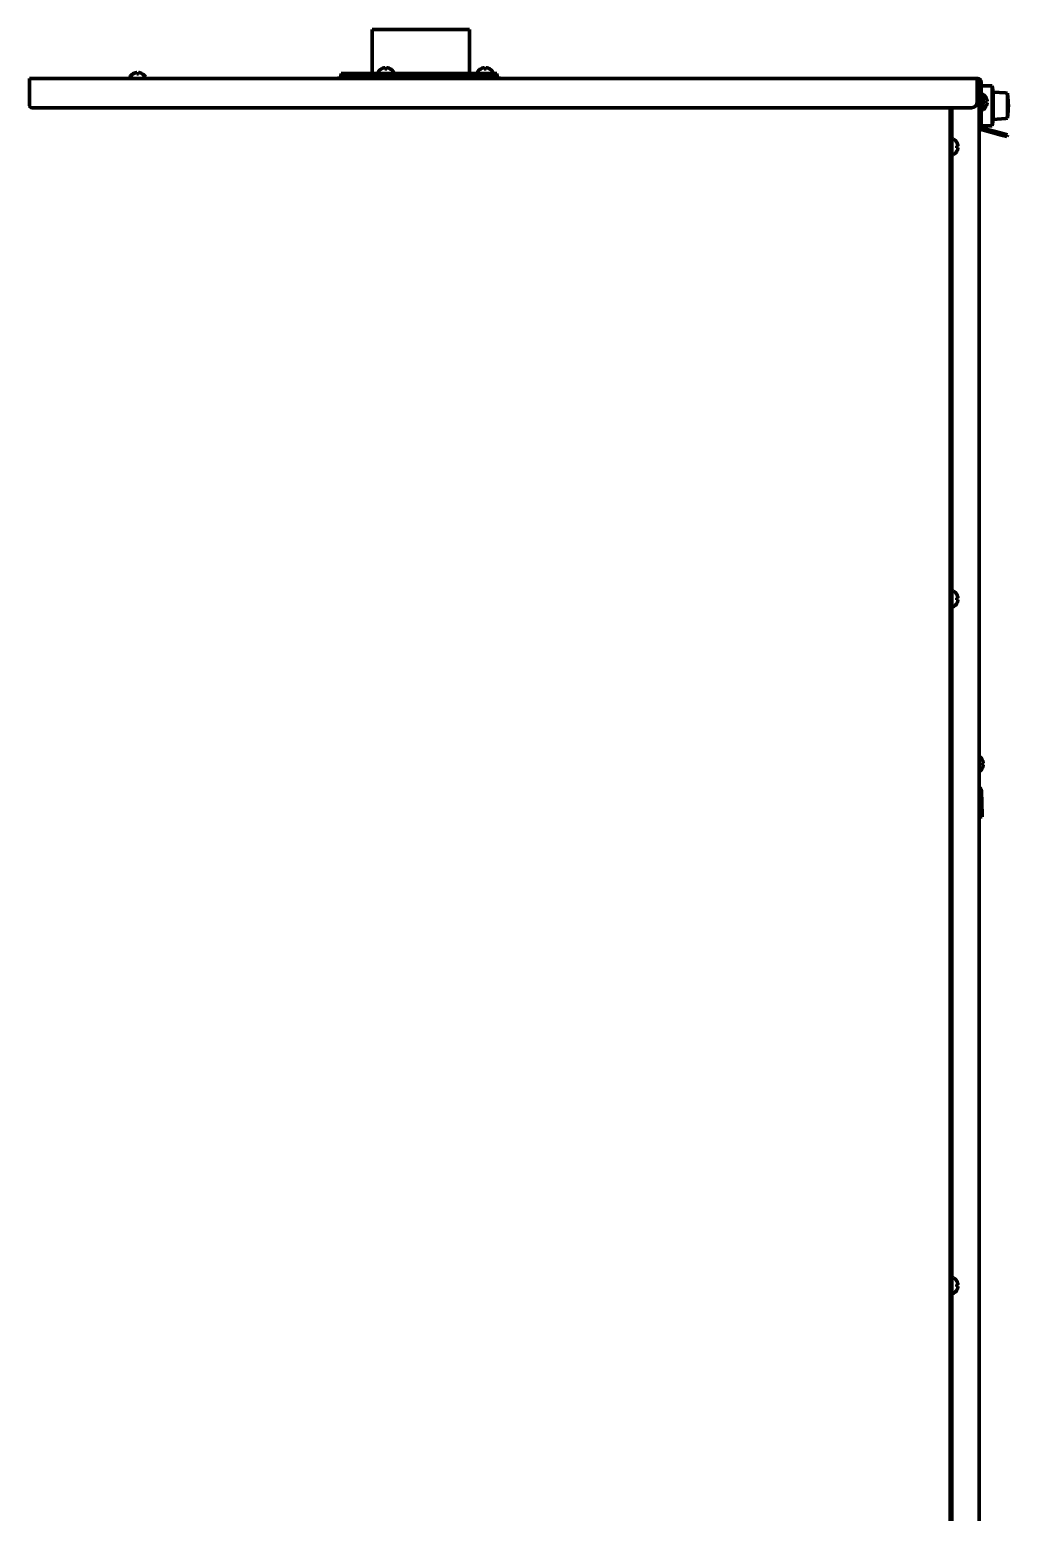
# Model space of a CAD drawing. Header units: inches. Extents: x -3055 to 7244, y 299 to 5591.
# Drawn here: x 1531 to 2034, y 3077 to 3838 of the extents above; entities that cross this region are included whole.
import ezdxf

# ---------------------------------------------------------------- set-up
doc = ezdxf.new("R2010")
doc.units = ezdxf.units.IN

msp = doc.modelspace()

# ---------------------------------------------------------------- linework, layer by layer
at = {"linetype": 'Continuous', "lineweight": 70}
for p, q in [((1707.09, 3838.22), (1757.09, 3838.22)), ((1707.09, 3838.22), (1707.09, 3815.62)), ((1757.09, 3815.62), (1757.09, 3838.22)), ((1584.29, 3815.57), (1584.29, 3815.6)), ((1588.89, 3815.6), (1588.89, 3815.57)), ((1771.09, 3815.62), (1691.09, 3815.62)), ((1691.09, 3815.62), (1691.09, 3814.12)), ((1710.09, 3816.22), (1710.09, 3816.02)), ((1711.79, 3818.07), (1711.79, 3818.1)), ((1716.39, 3818.1), (1716.39, 3818.07)), ((1718.09, 3816.02), (1718.09, 3816.22)), ((1761.09, 3816.22), (1761.09, 3816.02)), ((1762.79, 3818.07), (1762.79, 3818.1)), ((1767.39, 3818.1), (1767.39, 3818.07)), ((1769.09, 3816.02), (1769.09, 3816.22)), ((1771.09, 3814.12), (1771.09, 3815.62)), ((1531.09, 3813.12), (1531.09, 3811.02)), ((1531.09, 3813.12), (2017.89, 3813.12)), ((1531.09, 3811.02), (1531.09, 3799.12)), ((1582.59, 3813.72), (1582.59, 3813.52)), ((1590.59, 3813.52), (1590.59, 3813.72)), ((1695.58, 3814.12), (1690.09, 3814.12)), ((1690.09, 3814.12), (1690.09, 3813.12)), ((1772.09, 3814.12), (1695.58, 3814.12)), ((1772.09, 3813.12), (1772.09, 3814.12)), ((2017.89, 3813.12), (2017.89, 3811.02)), ((2017.89, 3811.02), (2017.89, 3801.12)), ((2018.89, 3791.12), (2018.89, 3811.12)), ((2019.89, 3811.12), (2018.89, 3811.12)), ((2018.89, 3809.42), (2018.89, 2485.22)), ((2019.89, 3791.12), (2019.89, 3811.12)), ((2025.49, 3809.45), (2019.89, 3809.45)), ((2026.08, 3806.13), (2025.49, 3809.45)), ((2025.49, 3809.45), (2025.49, 3799.12)), ((2018.89, 3805.12), (2018.89, 3805.12)), ((2020.49, 3805.02), (2020.29, 3805.02)), ((2020.34, 3803.32), (2020.37, 3803.32)), ((2022.34, 3803.32), (2022.37, 3803.32)), ((2032.36, 3805.69), (2026.08, 3806.13)), ((2026.08, 3806.13), (2026.08, 3799.12)), ((2032.36, 3805.69), (2032.36, 3805.62)), ((2032.36, 3805.62), (2033.37, 3805.55)), ((2032.87, 3805.58), (2032.36, 3805.62)), ((2033.37, 3792.7), (2033.37, 3805.55)), ((1532.09, 3798.12), (2014.89, 3798.12)), ((2003.89, 2146.62), (2003.89, 3798.12)), ((2004.09, 3798.12), (2004.09, 2487.22)), ((2004.89, 3798.12), (2004.89, 2487.22)), ((2018.89, 3793.12), (2018.89, 3793.12)), ((2020.29, 3797.02), (2020.49, 3797.02)), ((2020.37, 3798.72), (2020.34, 3798.72)), ((2022.37, 3798.72), (2022.34, 3798.72)), ((2025.49, 3799.12), (2025.49, 3788.79)), ((2026.08, 3799.12), (2026.08, 3792.11)), ((2033.37, 3792.7), (2032.36, 3792.63)), ((2018.89, 3788.12), (2018.89, 3791.12)), ((2019.89, 3788.12), (2018.89, 3788.12)), ((2019.89, 3791.12), (2019.89, 3788.12)), ((2019.89, 3788.79), (2025.49, 3788.79)), ((2030.22, 3784.05), (2020.37, 3786.69)), ((2030.48, 3785.02), (2020.63, 3787.66)), ((2025.49, 3788.79), (2026.08, 3792.11)), ((2026.08, 3792.11), (2032.36, 3792.55)), ((2032.36, 3792.63), (2032.36, 3792.55)), ((2003.98, 3779.62), (2003.89, 3779.78)), ((2004.09, 3779.62), (2003.98, 3779.62)), ((2003.98, 3776.42), (2003.98, 3779.62)), ((2005.49, 3782.02), (2005.29, 3782.02)), ((2007.34, 3780.32), (2007.37, 3780.32)), ((2033.12, 3783.28), (2030.22, 3784.05)), ((2030.48, 3785.02), (2033.38, 3784.24)), ((2033.38, 3784.24), (2033.12, 3783.28)), ((2003.89, 3776.27), (2003.98, 3776.42)), ((2003.98, 3776.42), (2004.09, 3776.42)), ((2005.29, 3774.02), (2005.49, 3774.02)), ((2007.37, 3775.72), (2007.34, 3775.72)), ((2005.49, 3549.82), (2005.29, 3549.82)), ((2003.98, 3547.42), (2003.89, 3547.58)), ((2003.89, 3544.07), (2003.98, 3544.22)), ((2004.09, 3547.42), (2003.98, 3547.42)), ((2003.98, 3544.22), (2003.98, 3547.42)), ((2003.98, 3544.22), (2004.09, 3544.22)), ((2005.29, 3541.82), (2005.49, 3541.82)), ((2007.34, 3548.12), (2007.37, 3548.12)), ((2007.37, 3543.52), (2007.34, 3543.52)), ((2020.34, 3463.32), (2020.37, 3463.32)), ((2020.37, 3458.72), (2020.34, 3458.72)), ((2019.03, 3447.29), (2019.46, 3434.92)), ((2020.03, 3447.33), (2020.46, 3434.95)), ((2019.49, 3433.92), (2019.46, 3434.92)), ((2020.46, 3434.95), (2020.49, 3433.95)), ((2019.49, 3433.92), (2020.49, 3433.95)), ((2003.98, 3194.72), (2003.89, 3194.88)), ((2003.89, 3191.37), (2003.98, 3191.52)), ((2004.09, 3194.72), (2003.98, 3194.72)), ((2003.98, 3191.52), (2003.98, 3194.72)), ((2003.98, 3191.52), (2004.09, 3191.52)), ((2005.49, 3197.12), (2005.29, 3197.12)), ((2007.34, 3195.42), (2007.37, 3195.42)), ((2005.29, 3189.12), (2005.49, 3189.12)), ((2007.37, 3190.82), (2007.34, 3190.82))]:
    msp.add_line(p, q, dxfattribs=at)
for centre, radius, start, end in [((1586.79, 3811.5), 4.8, 121.58373, 149.69882), ((1586.59, 3811.82), 3.78, 90.00345, 97.60407), ((1586.59, 3811.82), 3.78, 82.39595, 89.99653), ((1586.39, 3811.5), 4.8, 30.30118, 58.41865), ((1710.49, 3816.22), 0.4, 149.69882, 180), ((1710.49, 3816.02), 0.4, 180, 270), ((1714.29, 3814), 4.8, 121.58373, 149.69882), ((1714.09, 3814.32), 3.78, 90.00345, 97.60407), ((1714.09, 3814.32), 3.78, 82.39595, 89.99653), ((1713.89, 3814), 4.8, 30.30118, 58.41865), ((1717.69, 3816.02), 0.4, 270, 0), ((1717.69, 3816.22), 0.4, 0, 30.30118), ((1761.49, 3816.22), 0.4, 149.69882, 180), ((1761.49, 3816.02), 0.4, 180, 270), ((1765.29, 3814), 4.8, 121.58373, 149.69882), ((1765.09, 3814.32), 3.78, 90.00345, 97.60407), ((1765.09, 3814.32), 3.78, 82.39595, 89.99653), ((1764.89, 3814), 4.8, 30.30118, 58.41865), ((1768.69, 3816.02), 0.4, 270, 0), ((1768.69, 3816.22), 0.4, 0, 30.30118), ((1582.99, 3813.72), 0.4, 149.69882, 180), ((1582.99, 3813.52), 0.4, 180, 270), ((1590.19, 3813.52), 0.4, 270, 0), ((1590.19, 3813.72), 0.4, 0, 30.30118), ((2020.29, 3804.62), 0.4, 90, 180), ((2016.27, 3800.82), 4.8, 31.58373, 41.04665), ((2016.59, 3801.02), 3.78, 0.00345, 7.60407), ((2016.59, 3801.02), 3.78, 352.39595, 359.99653), ((2020.49, 3804.62), 0.4, 59.69882, 90), ((2018.27, 3800.82), 4.8, 31.58373, 59.69882), ((2018.59, 3801.02), 3.78, 0.00345, 7.60407), ((2018.59, 3801.02), 3.78, 352.39595, 359.99653), ((2016.27, 3801.22), 4.8, 318.95317, 328.41865), ((2020.29, 3797.42), 0.4, 180, 270), ((2020.49, 3797.42), 0.4, 270, 300.30118), ((2018.27, 3801.22), 4.8, 300.30118, 328.41865), ((2020.89, 3788.62), 2, 194.45742, 255), ((2020.89, 3788.62), 1, 180, 255), ((2005.29, 3781.62), 0.4, 90, 180), ((2005.49, 3781.62), 0.4, 59.69882, 90), ((2003.27, 3777.82), 4.8, 31.58373, 59.69882), ((2003.59, 3778.02), 3.78, 0.00345, 7.60407), ((2003.59, 3778.02), 3.78, 352.39595, 359.99653), ((2005.29, 3774.42), 0.4, 180, 270), ((2005.49, 3774.42), 0.4, 270, 300.30118), ((2003.27, 3778.22), 4.8, 300.30118, 328.41865), ((2005.29, 3549.42), 0.4, 90, 180), ((2005.49, 3549.42), 0.4, 59.69882, 90), ((2003.27, 3545.62), 4.8, 31.58373, 59.69882), ((2005.29, 3542.22), 0.4, 180, 270), ((2005.49, 3542.22), 0.4, 270, 300.30118), ((2003.27, 3546.02), 4.8, 300.30118, 328.41865), ((2003.59, 3545.82), 3.78, 0.00345, 7.60407), ((2003.59, 3545.82), 3.78, 352.39595, 359.99653), ((2016.27, 3460.82), 4.8, 31.58373, 56.91806), ((2016.27, 3461.22), 4.8, 303.08174, 328.41865), ((2016.59, 3461.02), 3.78, 0.00345, 7.60407), ((2016.59, 3461.02), 3.78, 352.39595, 359.99653), ((2018.03, 3447.26), 2, 2, 64.44509), ((2018.03, 3447.26), 1, 2, 30.37616), ((2005.29, 3196.72), 0.4, 90, 180), ((2005.49, 3196.72), 0.4, 59.69882, 90), ((2003.27, 3192.92), 4.8, 31.58373, 59.69882), ((2003.59, 3193.12), 3.78, 0.00345, 7.60407), ((2003.59, 3193.12), 3.78, 352.39595, 359.99653), ((2005.29, 3189.52), 0.4, 180, 270), ((2005.49, 3189.52), 0.4, 270, 300.30118), ((2003.27, 3193.32), 4.8, 300.30118, 328.41865)]:
    msp.add_arc(centre, radius, start, end, dxfattribs=at)
for centre, major_axis, start_param, end_param in [((2014.89, 3801.12), (3, 0), 4.712389, 6.283185), ((1532.09, 3799.12), (1, 0), 3.141593, 4.712389)]:
    msp.add_ellipse(centre, major_axis=major_axis, ratio=0.99863, start_param=start_param, end_param=end_param, dxfattribs=at)
for points in [[(1585.59, 3816.12), (1585.54, 3816.11), (1585.43, 3816.08), (1585.27, 3816.02), (1585.11, 3815.97), (1584.95, 3815.91), (1584.8, 3815.84), (1584.64, 3815.77), (1584.48, 3815.68), (1584.35, 3815.61), (1584.29, 3815.57)], [(1586.09, 3816.12), (1586.07, 3816.12), (1586.02, 3816.13), (1585.95, 3816.13), (1585.88, 3816.14), (1585.81, 3816.14), (1585.73, 3816.13), (1585.66, 3816.13), (1585.61, 3816.12), (1585.59, 3816.12)], [(1587.59, 3816.12), (1587.56, 3816.12), (1587.51, 3816.13), (1587.44, 3816.13), (1587.37, 3816.14), (1587.3, 3816.14), (1587.23, 3816.13), (1587.16, 3816.13), (1587.11, 3816.12), (1587.09, 3816.12)], [(1587.09, 3816.12), (1587.09, 3816.11), (1587.09, 3816.08), (1587.09, 3816.02), (1587.09, 3815.97), (1587.09, 3815.91), (1587.09, 3815.84), (1587.09, 3815.77), (1587.09, 3815.68), (1587.09, 3815.61), (1587.09, 3815.57)], [(1713.09, 3818.62), (1713.04, 3818.61), (1712.93, 3818.58), (1712.77, 3818.52), (1712.61, 3818.47), (1712.45, 3818.41), (1712.3, 3818.34), (1712.14, 3818.27), (1711.98, 3818.18), (1711.85, 3818.11), (1711.79, 3818.07)], [(1713.59, 3818.62), (1713.57, 3818.62), (1713.52, 3818.63), (1713.45, 3818.63), (1713.38, 3818.64), (1713.31, 3818.64), (1713.23, 3818.63), (1713.16, 3818.63), (1713.11, 3818.62), (1713.09, 3818.62)], [(1715.09, 3818.62), (1715.06, 3818.62), (1715.01, 3818.63), (1714.94, 3818.63), (1714.87, 3818.64), (1714.8, 3818.64), (1714.73, 3818.63), (1714.66, 3818.63), (1714.61, 3818.62), (1714.59, 3818.62)], [(1714.59, 3818.62), (1714.59, 3818.61), (1714.59, 3818.58), (1714.59, 3818.52), (1714.59, 3818.47), (1714.59, 3818.41), (1714.59, 3818.34), (1714.59, 3818.27), (1714.59, 3818.18), (1714.59, 3818.11), (1714.59, 3818.07)], [(1764.09, 3818.62), (1764.04, 3818.61), (1763.93, 3818.58), (1763.77, 3818.52), (1763.61, 3818.47), (1763.45, 3818.41), (1763.3, 3818.34), (1763.14, 3818.27), (1762.98, 3818.18), (1762.85, 3818.11), (1762.79, 3818.07)], [(1764.59, 3818.62), (1764.57, 3818.62), (1764.52, 3818.63), (1764.45, 3818.63), (1764.38, 3818.64), (1764.31, 3818.64), (1764.23, 3818.63), (1764.16, 3818.63), (1764.11, 3818.62), (1764.09, 3818.62)], [(1766.09, 3818.62), (1766.06, 3818.62), (1766.01, 3818.63), (1765.94, 3818.63), (1765.87, 3818.64), (1765.8, 3818.64), (1765.73, 3818.63), (1765.66, 3818.63), (1765.61, 3818.62), (1765.59, 3818.62)], [(1765.59, 3818.62), (1765.59, 3818.61), (1765.59, 3818.58), (1765.59, 3818.52), (1765.59, 3818.47), (1765.59, 3818.41), (1765.59, 3818.34), (1765.59, 3818.27), (1765.59, 3818.18), (1765.59, 3818.11), (1765.59, 3818.07)], [(2019.89, 3811.12), (2019.89, 3811.19), (2019.88, 3811.33), (2019.85, 3811.54), (2019.8, 3811.74), (2019.72, 3811.94), (2019.63, 3812.13), (2019.51, 3812.3), (2019.38, 3812.46), (2019.23, 3812.61), (2019.07, 3812.74), (2018.89, 3812.86), (2018.71, 3812.95), (2018.51, 3813.03), (2018.31, 3813.08), (2018.1, 3813.12), (2017.96, 3813.12), (2017.89, 3813.12)], [(2018.89, 3811.12), (2018.89, 3811.16), (2018.89, 3811.23), (2018.87, 3811.33), (2018.84, 3811.43), (2018.81, 3811.53), (2018.76, 3811.62), (2018.7, 3811.71), (2018.64, 3811.79), (2018.56, 3811.87), (2018.48, 3811.93), (2018.39, 3811.99), (2018.3, 3812.04), (2018.2, 3812.08), (2018.1, 3812.1), (2018, 3812.12), (2017.93, 3812.12), (2017.89, 3812.12)], [(2020.89, 3802.02), (2020.87, 3802.08), (2020.84, 3802.19), (2020.79, 3802.35), (2020.74, 3802.51), (2020.67, 3802.66), (2020.61, 3802.81), (2020.53, 3802.97), (2020.45, 3803.14), (2020.38, 3803.26), (2020.34, 3803.32)], [(2020.89, 3800.52), (2020.87, 3800.52), (2020.84, 3800.52), (2020.79, 3800.52), (2020.74, 3800.52), (2020.67, 3800.52), (2020.61, 3800.52), (2020.53, 3800.52), (2020.45, 3800.52), (2020.38, 3800.52), (2020.34, 3800.52)], [(2020.89, 3801.52), (2020.89, 3801.55), (2020.89, 3801.59), (2020.9, 3801.67), (2020.9, 3801.74), (2020.9, 3801.81), (2020.9, 3801.88), (2020.89, 3801.95), (2020.89, 3802), (2020.89, 3802.02)], [(2020.89, 3800.02), (2020.89, 3800.05), (2020.9, 3800.1), (2020.9, 3800.17), (2020.9, 3800.25), (2020.9, 3800.32), (2020.9, 3800.39), (2020.89, 3800.45), (2020.89, 3800.5), (2020.89, 3800.52)], [(2022.89, 3802.02), (2022.87, 3802.08), (2022.84, 3802.19), (2022.79, 3802.35), (2022.74, 3802.51), (2022.67, 3802.66), (2022.61, 3802.81), (2022.53, 3802.97), (2022.45, 3803.14), (2022.38, 3803.26), (2022.34, 3803.32)], [(2022.89, 3800.52), (2022.87, 3800.52), (2022.84, 3800.52), (2022.79, 3800.52), (2022.74, 3800.52), (2022.67, 3800.52), (2022.61, 3800.52), (2022.53, 3800.52), (2022.45, 3800.52), (2022.38, 3800.52), (2022.34, 3800.52)], [(2022.89, 3801.52), (2022.89, 3801.55), (2022.89, 3801.59), (2022.9, 3801.67), (2022.9, 3801.74), (2022.9, 3801.81), (2022.9, 3801.88), (2022.89, 3801.95), (2022.89, 3802), (2022.89, 3802.02)], [(2022.89, 3800.02), (2022.89, 3800.05), (2022.9, 3800.1), (2022.9, 3800.17), (2022.9, 3800.25), (2022.9, 3800.32), (2022.9, 3800.39), (2022.89, 3800.45), (2022.89, 3800.5), (2022.89, 3800.52)], [(2033.37, 3805.55), (2033.41, 3805.28), (2033.47, 3804.77), (2033.55, 3804.06), (2033.62, 3803.41), (2033.67, 3802.81), (2033.72, 3802.25), (2033.76, 3801.75), (2033.78, 3801.29), (2033.81, 3800.87), (2033.82, 3800.49), (2033.84, 3800.16), (2033.85, 3799.87), (2033.85, 3799.61), (2033.86, 3799.37), (2033.86, 3799.12), (2033.86, 3798.87), (2033.85, 3798.63), (2033.85, 3798.38), (2033.84, 3798.08), (2033.82, 3797.75), (2033.81, 3797.38), (2033.78, 3796.96), (2033.76, 3796.5), (2033.72, 3795.99), (2033.67, 3795.44), (2033.62, 3794.84), (2033.55, 3794.19), (2033.47, 3793.48), (2033.41, 3792.97), (2033.37, 3792.7)], [(2007.89, 3779.02), (2007.87, 3779.08), (2007.84, 3779.19), (2007.79, 3779.35), (2007.74, 3779.51), (2007.67, 3779.66), (2007.61, 3779.81), (2007.53, 3779.97), (2007.45, 3780.14), (2007.38, 3780.26), (2007.34, 3780.32)], [(2007.89, 3777.52), (2007.87, 3777.52), (2007.84, 3777.52), (2007.79, 3777.52), (2007.74, 3777.52), (2007.67, 3777.52), (2007.61, 3777.52), (2007.53, 3777.52), (2007.45, 3777.52), (2007.38, 3777.52), (2007.34, 3777.52)], [(2007.89, 3778.52), (2007.89, 3778.55), (2007.89, 3778.59), (2007.9, 3778.67), (2007.9, 3778.74), (2007.9, 3778.81), (2007.9, 3778.88), (2007.89, 3778.95), (2007.89, 3779), (2007.89, 3779.02)], [(2007.89, 3777.02), (2007.89, 3777.05), (2007.9, 3777.1), (2007.9, 3777.17), (2007.9, 3777.25), (2007.9, 3777.32), (2007.9, 3777.39), (2007.89, 3777.45), (2007.89, 3777.5), (2007.89, 3777.52)], [(2007.89, 3546.82), (2007.87, 3546.88), (2007.84, 3546.99), (2007.79, 3547.15), (2007.74, 3547.31), (2007.67, 3547.46), (2007.61, 3547.61), (2007.53, 3547.77), (2007.45, 3547.94), (2007.38, 3548.06), (2007.34, 3548.12)], [(2007.89, 3545.32), (2007.87, 3545.32), (2007.84, 3545.32), (2007.79, 3545.32), (2007.74, 3545.32), (2007.67, 3545.32), (2007.61, 3545.32), (2007.53, 3545.32), (2007.45, 3545.32), (2007.38, 3545.32), (2007.34, 3545.32)], [(2007.89, 3546.32), (2007.89, 3546.35), (2007.89, 3546.39), (2007.9, 3546.47), (2007.9, 3546.54), (2007.9, 3546.61), (2007.9, 3546.68), (2007.89, 3546.75), (2007.89, 3546.8), (2007.89, 3546.82)], [(2007.89, 3544.82), (2007.89, 3544.85), (2007.9, 3544.9), (2007.9, 3544.97), (2007.9, 3545.05), (2007.9, 3545.12), (2007.9, 3545.19), (2007.89, 3545.25), (2007.89, 3545.3), (2007.89, 3545.32)], [(2020.89, 3462.02), (2020.87, 3462.08), (2020.84, 3462.19), (2020.79, 3462.35), (2020.74, 3462.51), (2020.67, 3462.66), (2020.61, 3462.81), (2020.53, 3462.97), (2020.45, 3463.14), (2020.38, 3463.26), (2020.34, 3463.32)], [(2020.89, 3460.52), (2020.87, 3460.52), (2020.84, 3460.52), (2020.79, 3460.52), (2020.74, 3460.52), (2020.67, 3460.52), (2020.61, 3460.52), (2020.53, 3460.52), (2020.45, 3460.52), (2020.38, 3460.52), (2020.34, 3460.52)], [(2020.89, 3461.52), (2020.89, 3461.55), (2020.89, 3461.59), (2020.9, 3461.67), (2020.9, 3461.74), (2020.9, 3461.81), (2020.9, 3461.88), (2020.89, 3461.95), (2020.89, 3462), (2020.89, 3462.02)], [(2020.89, 3460.02), (2020.89, 3460.05), (2020.9, 3460.1), (2020.9, 3460.17), (2020.9, 3460.25), (2020.9, 3460.32), (2020.9, 3460.39), (2020.89, 3460.45), (2020.89, 3460.5), (2020.89, 3460.52)], [(2007.89, 3194.12), (2007.87, 3194.18), (2007.84, 3194.29), (2007.79, 3194.45), (2007.74, 3194.61), (2007.67, 3194.76), (2007.61, 3194.91), (2007.53, 3195.07), (2007.45, 3195.24), (2007.38, 3195.36), (2007.34, 3195.42)], [(2007.89, 3192.62), (2007.87, 3192.62), (2007.84, 3192.62), (2007.79, 3192.62), (2007.74, 3192.62), (2007.67, 3192.62), (2007.61, 3192.62), (2007.53, 3192.62), (2007.45, 3192.62), (2007.38, 3192.62), (2007.34, 3192.62)], [(2007.89, 3193.62), (2007.89, 3193.65), (2007.89, 3193.69), (2007.9, 3193.77), (2007.9, 3193.84), (2007.9, 3193.91), (2007.9, 3193.98), (2007.89, 3194.05), (2007.89, 3194.1), (2007.89, 3194.12)], [(2007.89, 3192.12), (2007.89, 3192.15), (2007.9, 3192.2), (2007.9, 3192.27), (2007.9, 3192.35), (2007.9, 3192.42), (2007.9, 3192.49), (2007.89, 3192.55), (2007.89, 3192.6), (2007.89, 3192.62)]]:
    msp.add_open_spline(points, degree=3, dxfattribs=at)
for points, knots in [([(1586.09, 3815.57), (1586.09, 3815.69), (1586.09, 3815.8), (1586.09, 3815.94), (1586.09, 3815.98), (1586.09, 3816.06), (1586.09, 3816.09), (1586.09, 3816.12)], [0, 0, 0, 0, 0.5, 0.5, 0.75, 0.75, 1, 1, 1, 1]), ([(1588.89, 3815.57), (1588.69, 3815.69), (1588.48, 3815.8), (1588.15, 3815.94), (1588.04, 3815.98), (1587.82, 3816.06), (1587.71, 3816.09), (1587.59, 3816.12)], [0, 0, 0, 0, 0.5, 0.5, 0.75, 0.75, 1, 1, 1, 1]), ([(1713.59, 3818.07), (1713.59, 3818.19), (1713.59, 3818.3), (1713.59, 3818.44), (1713.59, 3818.48), (1713.59, 3818.56), (1713.59, 3818.59), (1713.59, 3818.62)], [0, 0, 0, 0, 0.5, 0.5, 0.75, 0.75, 1, 1, 1, 1]), ([(1716.39, 3818.07), (1716.19, 3818.19), (1715.98, 3818.3), (1715.65, 3818.44), (1715.54, 3818.48), (1715.32, 3818.56), (1715.21, 3818.59), (1715.09, 3818.62)], [0, 0, 0, 0, 0.5, 0.5, 0.75, 0.75, 1, 1, 1, 1]), ([(1764.59, 3818.07), (1764.59, 3818.19), (1764.59, 3818.3), (1764.59, 3818.44), (1764.59, 3818.48), (1764.59, 3818.56), (1764.59, 3818.59), (1764.59, 3818.62)], [0, 0, 0, 0, 0.5, 0.5, 0.75, 0.75, 1, 1, 1, 1]), ([(1767.39, 3818.07), (1767.19, 3818.19), (1766.98, 3818.3), (1766.65, 3818.44), (1766.54, 3818.48), (1766.32, 3818.56), (1766.21, 3818.59), (1766.09, 3818.62)], [0, 0, 0, 0, 0.5, 0.5, 0.75, 0.75, 1, 1, 1, 1]), ([(2017.58, 3810.91), (2017.72, 3810.81), (2018.15, 3810.52), (2018.72, 3810.02), (2018.89, 3809.62), (2018.89, 3809.42)], [0, 0, 0, 0, 0.192745, 0.596372, 1, 1, 1, 1]), ([(2018.89, 3809.42), (2018.89, 3809.74), (2018.76, 3810.24), (2018.43, 3810.64), (2018.29, 3810.76)], [0, 0, 0, 0, 0.624622, 1, 1, 1, 1]), ([(2020.34, 3801.52), (2020.46, 3801.52), (2020.57, 3801.52), (2020.71, 3801.52), (2020.75, 3801.52), (2020.82, 3801.52), (2020.86, 3801.52), (2020.89, 3801.52)], [0, 0, 0, 0, 0.5, 0.5, 0.75, 0.75, 1, 1, 1, 1]), ([(2022.34, 3801.52), (2022.46, 3801.52), (2022.57, 3801.52), (2022.71, 3801.52), (2022.75, 3801.52), (2022.82, 3801.52), (2022.86, 3801.52), (2022.89, 3801.52)], [0, 0, 0, 0, 0.5, 0.5, 0.75, 0.75, 1, 1, 1, 1]), ([(2020.34, 3798.72), (2020.46, 3798.93), (2020.57, 3799.14), (2020.71, 3799.46), (2020.75, 3799.57), (2020.82, 3799.79), (2020.86, 3799.91), (2020.89, 3800.02)], [0, 0, 0, 0, 0.5, 0.5, 0.75, 0.75, 1, 1, 1, 1]), ([(2022.34, 3798.72), (2022.46, 3798.93), (2022.57, 3799.14), (2022.71, 3799.46), (2022.75, 3799.57), (2022.82, 3799.79), (2022.86, 3799.91), (2022.89, 3800.02)], [0, 0, 0, 0, 0.5, 0.5, 0.75, 0.75, 1, 1, 1, 1]), ([(2007.34, 3778.52), (2007.46, 3778.52), (2007.57, 3778.52), (2007.71, 3778.52), (2007.75, 3778.52), (2007.82, 3778.52), (2007.86, 3778.52), (2007.89, 3778.52)], [0, 0, 0, 0, 0.5, 0.5, 0.75, 0.75, 1, 1, 1, 1]), ([(2007.34, 3775.72), (2007.46, 3775.93), (2007.57, 3776.14), (2007.71, 3776.46), (2007.75, 3776.57), (2007.82, 3776.79), (2007.86, 3776.91), (2007.89, 3777.02)], [0, 0, 0, 0, 0.5, 0.5, 0.75, 0.75, 1, 1, 1, 1]), ([(2007.34, 3546.32), (2007.46, 3546.32), (2007.57, 3546.32), (2007.71, 3546.32), (2007.75, 3546.32), (2007.82, 3546.32), (2007.86, 3546.32), (2007.89, 3546.32)], [0, 0, 0, 0, 0.5, 0.5, 0.75, 0.75, 1, 1, 1, 1]), ([(2007.34, 3543.52), (2007.46, 3543.73), (2007.57, 3543.94), (2007.71, 3544.26), (2007.75, 3544.37), (2007.82, 3544.59), (2007.86, 3544.71), (2007.89, 3544.82)], [0, 0, 0, 0, 0.5, 0.5, 0.75, 0.75, 1, 1, 1, 1]), ([(2020.34, 3461.52), (2020.46, 3461.52), (2020.57, 3461.52), (2020.71, 3461.52), (2020.75, 3461.52), (2020.82, 3461.52), (2020.86, 3461.52), (2020.89, 3461.52)], [0, 0, 0, 0, 0.5, 0.5, 0.75, 0.75, 1, 1, 1, 1]), ([(2020.34, 3458.72), (2020.46, 3458.93), (2020.57, 3459.14), (2020.71, 3459.46), (2020.75, 3459.57), (2020.82, 3459.79), (2020.86, 3459.91), (2020.89, 3460.02)], [0, 0, 0, 0, 0.5, 0.5, 0.75, 0.75, 1, 1, 1, 1]), ([(2007.34, 3193.62), (2007.46, 3193.62), (2007.57, 3193.62), (2007.71, 3193.62), (2007.75, 3193.62), (2007.82, 3193.62), (2007.86, 3193.62), (2007.89, 3193.62)], [0, 0, 0, 0, 0.5, 0.5, 0.75, 0.75, 1, 1, 1, 1]), ([(2007.34, 3190.82), (2007.46, 3191.03), (2007.57, 3191.24), (2007.71, 3191.56), (2007.75, 3191.67), (2007.82, 3191.89), (2007.86, 3192.01), (2007.89, 3192.12)], [0, 0, 0, 0, 0.5, 0.5, 0.75, 0.75, 1, 1, 1, 1])]:
    msp.add_open_spline(points, degree=3, knots=knots, dxfattribs=at)

doc.saveas('drawing.dxf')
